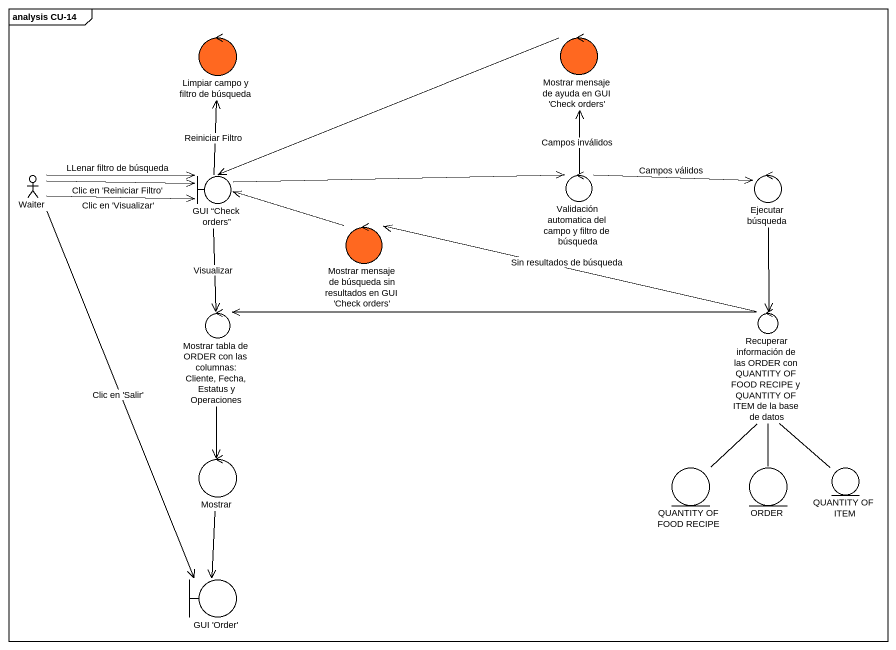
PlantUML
@startuml
mainframe analysis CU-14
control "Limpiar campo y filtro de búsqueda" as Limpiar_campo_y_filtro_de #FF6820
control "Mostrar mensaje de ayuda en GUI 'Check orders'" as Mostrar_mensaje_de_ayuda_en #FF6820
actor Waiter
boundary "GUI “Check orders”" as GUI_Check_orders
control "Validación automatica del campo y filtro de búsqueda" as Validación_automatica_del
control "Ejecutar búsqueda" as Ejecutar_búsqueda
control "Mostrar mensaje de búsqueda sin resultados en GUI 'Check orders'" as Mostrar_mensaje_de_búsqueda #FF6820
control "Mostrar tabla de ORDER con las columnas: Cliente, Fecha, Estatus y Operaciones" as Mostrar_tabla_de_ORDER_con
control "Recuperar información de las ORDER con QUANTITY OF FOOD RECIPE y QUANTITY OF ITEM de la base de datos" as Recuperar_información_de
control Mostrar
entity "QUANTITY OF FOOD RECIPE" as QUANTITY_OF_FOOD_RECIPE
entity ORDER
entity "QUANTITY OF ITEM" as QUANTITY_OF_ITEM
boundary "GUI 'Order'" as GUI_Order
Mostrar_mensaje_de_ayuda_en -left-> GUI_Check_orders
Waiter -right-> GUI_Check_orders : Clic en 'Reiniciar Filtro'
Waiter -right-> GUI_Check_orders : Clic en 'Visualizar'
Waiter -right-> GUI_Check_orders : LLenar filtro de búsqueda
Waiter --> GUI_Order : Clic en 'Salir'
GUI_Check_orders -up-> Limpiar_campo_y_filtro_de : Reiniciar Filtro
GUI_Check_orders -right-> Validación_automatica_del
GUI_Check_orders --> Mostrar_tabla_de_ORDER_con : Visualizar
Validación_automatica_del -up-> Mostrar_mensaje_de_ayuda_en : Campos inválidos
Validación_automatica_del -right-> Ejecutar_búsqueda : Campos válidos
Ejecutar_búsqueda --> Recuperar_información_de
Mostrar_mensaje_de_búsqueda -left-> GUI_Check_orders
Mostrar_tabla_de_ORDER_con --> Mostrar
Recuperar_información_de -left-> Mostrar_mensaje_de_búsqueda : Sin resultados de búsqueda
Recuperar_información_de -left-> Mostrar_tabla_de_ORDER_con
Mostrar --> GUI_Order
QUANTITY_OF_FOOD_RECIPE -up- Recuperar_información_de
ORDER -up- Recuperar_información_de
QUANTITY_OF_ITEM -up- Recuperar_información_de
@enduml
